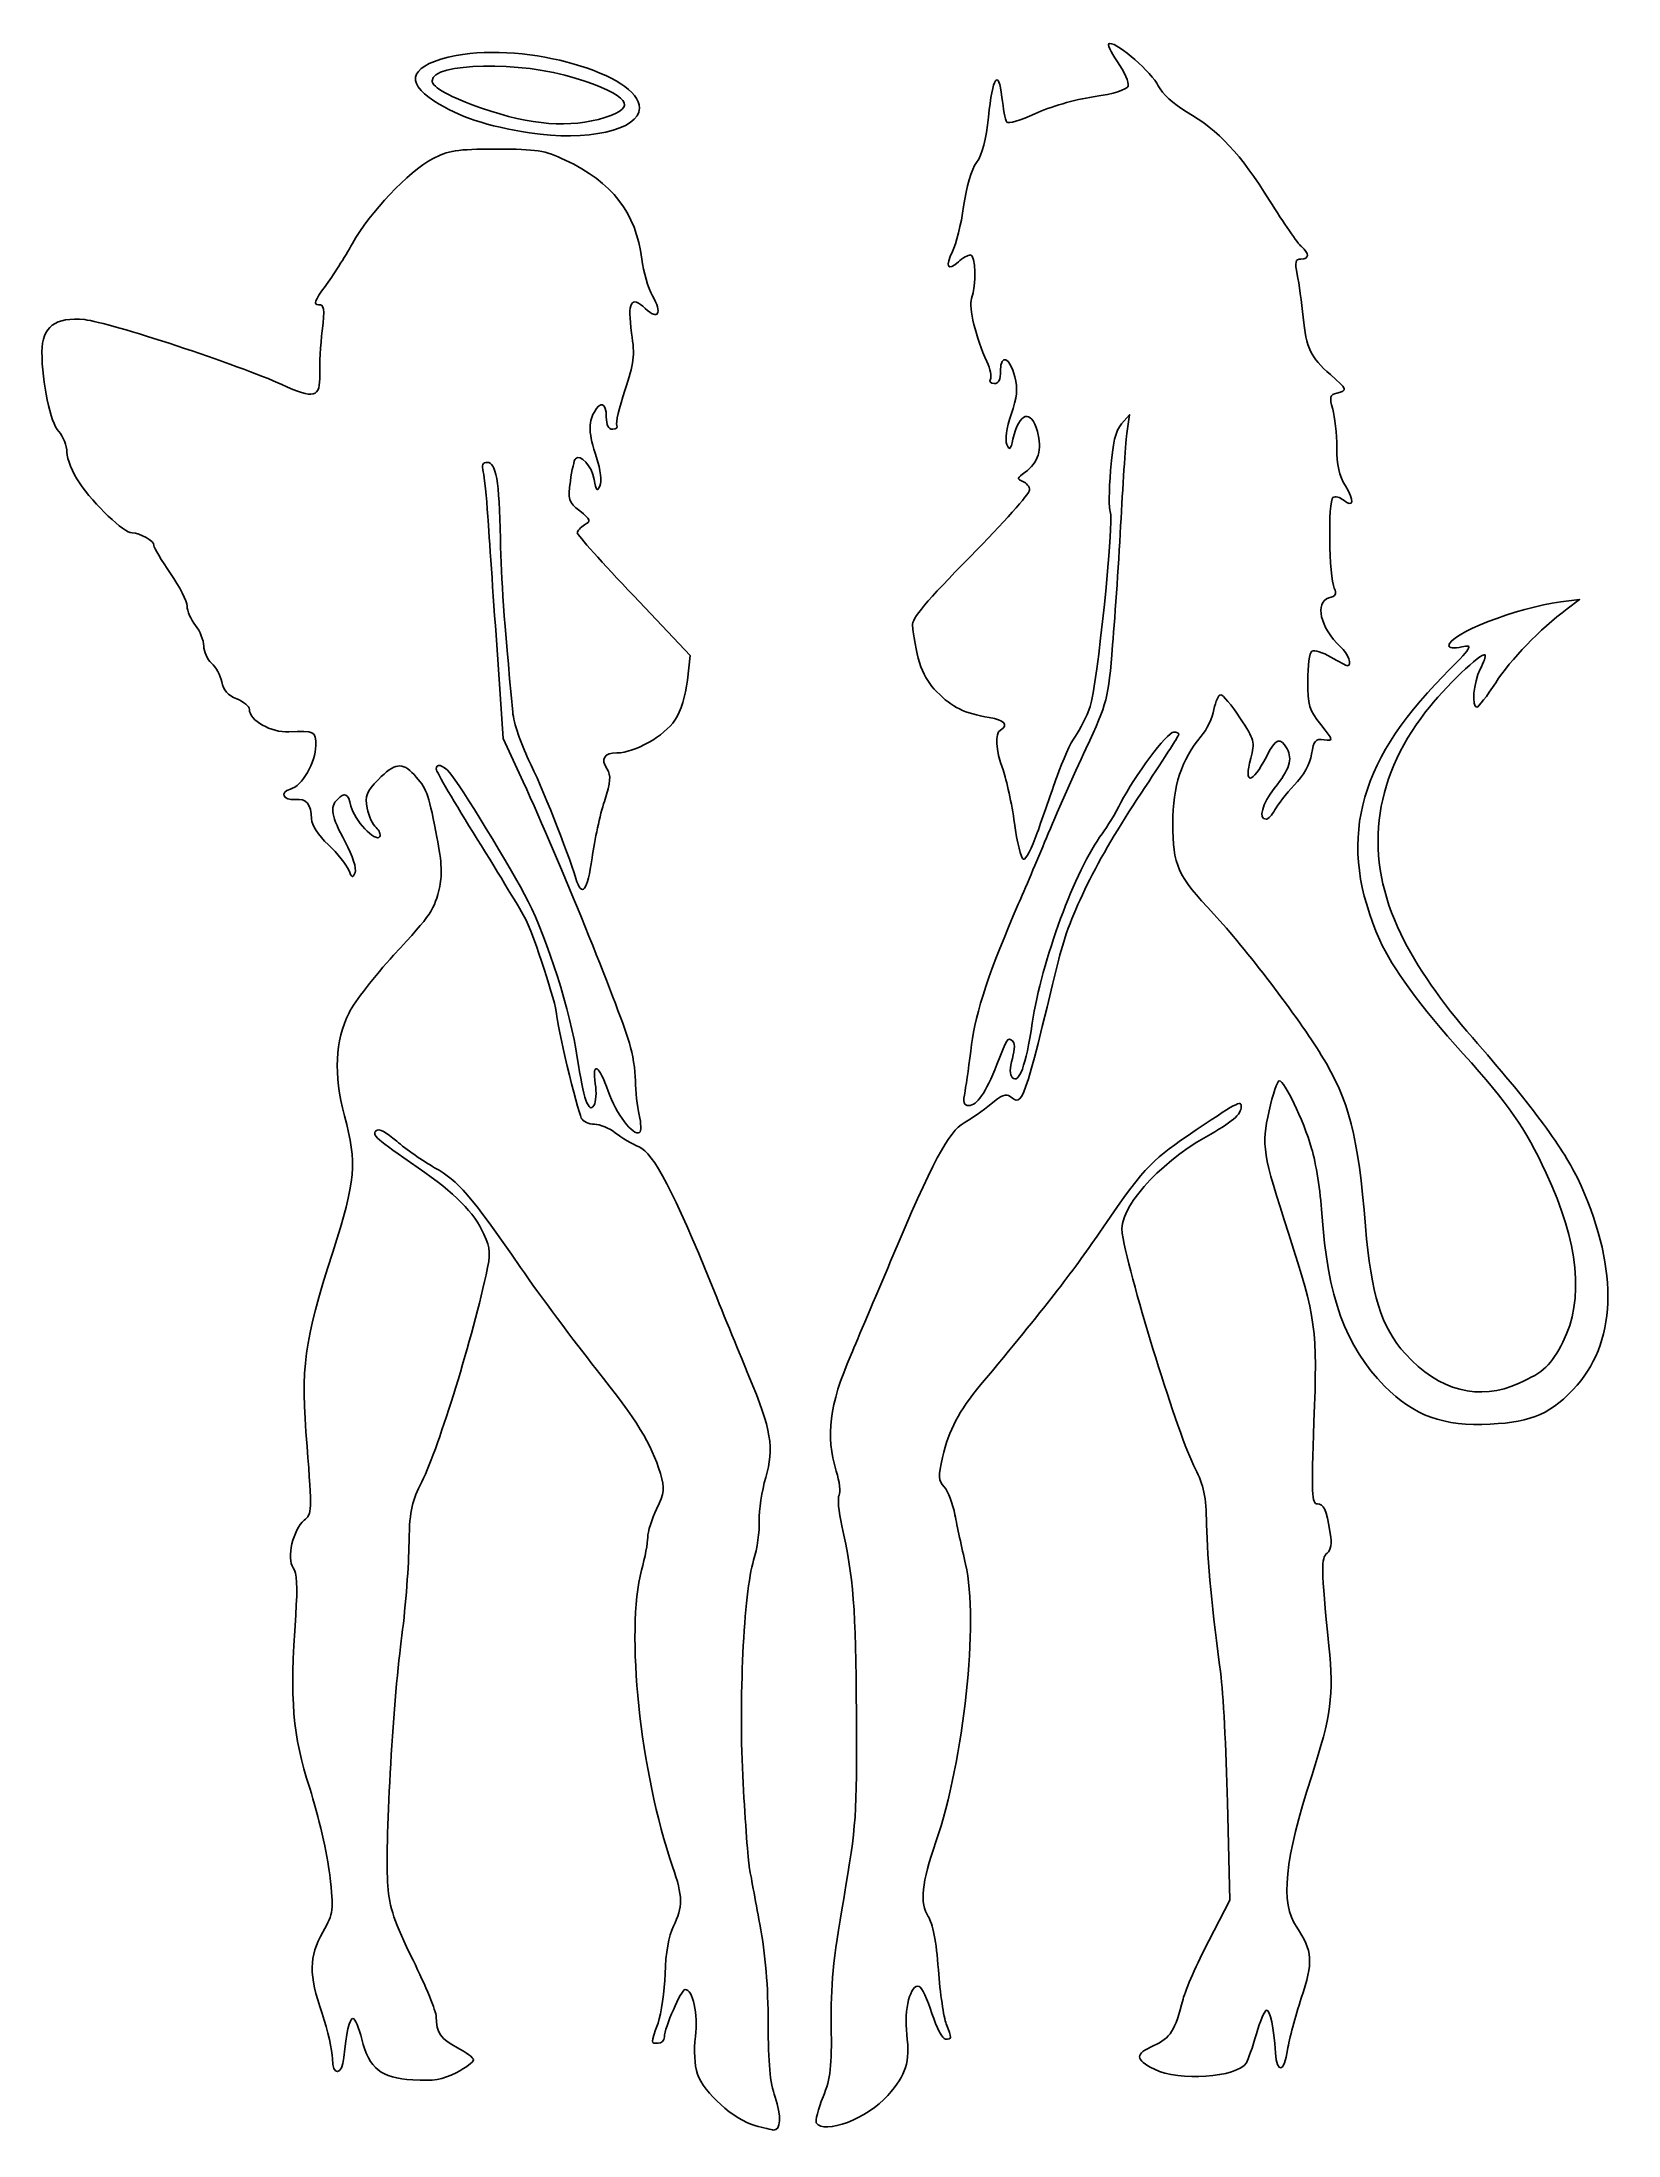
# Model space of a CAD drawing. Extents: x 24 to 124, y 9 to 142.
import ezdxf

# ---------------------------------------------------------------- set-up
doc = ezdxf.new("R2010")
doc.units = 0
doc.layers.get('0').update_dxf_attribs({"linetype": 'CONTINUOUS'})

msp = doc.modelspace()

# ---------------------------------------------------------------- linework, layer by layer
at = {"color": 7}
for points in [[(54.641036, 136.460667)], [(59.457394, 137.440467)], [(69.013665, 9.401344)], [(72.931573, 9.573572)]]:
    msp.add_lwpolyline(points, close=True, dxfattribs=at)
for points in [[(92.753122, 117.432397), (92.906808, 118.49073), (92.393921, 117.901376)], [(61.290369, 106.936286), (64.888118, 103.144897), (64.714292, 101.557397)], [(120.398871, 106.550838), (121.589496, 106.703445), (120.804734, 106.114797)], [(52.557971, 103.806355), (52.978354, 97.85323), (54.247717, 95.075105)], [(97.949324, 21.172485), (99.301427, 23.769897), (99.145953, 29.987605)]]:
    msp.add_lwpolyline(points, dxfattribs=at)
for points in [[(49.966311, 141.390511), (54.442849, 142.263918), (61.661371, 140.196847), (61.661371, 138.041555)], [(92.130189, 141.001098), (91.671328, 141.652089), (91.449877, 142.1698), (91.630886, 142.168371)], [(91.630886, 142.168371), (92.200592, 142.163873), (94.322495, 140.308041), (94.734287, 139.454113)], [(48.60286, 138.469467), (46.582552, 139.750708), (47.085615, 140.828464), (49.966311, 141.390511)], [(57.560329, 139.95529), (54.142698, 141.052658), (48.432204, 140.947051), (48.432204, 139.78648)], [(83.908135, 137.472288), (84.167985, 140.049873), (84.541326, 140.60382), (84.762139, 138.739414)], [(92.808092, 139.449018), (92.888763, 139.659249), (92.583709, 140.357685), (92.130189, 141.001098)], [(48.432204, 139.78648), (48.432204, 139.379369), (49.608632, 138.729273), (51.596121, 138.038092)], [(59.457394, 137.440467), (61.576537, 138.096434), (61.009826, 138.847691), (57.560329, 139.95529)], [(90.588997, 138.759556), (91.929069, 138.958213), (92.713244, 139.201853), (92.808092, 139.449018)], [(94.734287, 139.454113), (94.973198, 138.958685), (95.693127, 138.302216), (96.543069, 137.80477)], [(54.641036, 136.460667), (51.942376, 136.889847), (50.157158, 137.48376), (48.60286, 138.469467)], [(51.596121, 138.038092), (54.760487, 136.937634), (57.22716, 136.750114), (59.457394, 137.440467)], [(61.661371, 138.041555), (61.661371, 136.647659), (58.268878, 135.883714), (54.641036, 136.460667)], [(84.762139, 138.739414), (84.849658, 138.000444), (84.988522, 137.28701), (85.070725, 137.154003)], [(85.070725, 137.154003), (85.152926, 137.020997), (85.961874, 137.258709), (86.868381, 137.682253)], [(86.868381, 137.682253), (87.785768, 138.110879), (89.43549, 138.588556), (90.588997, 138.759556)], [(96.543069, 137.80477), (98.585158, 136.609597), (99.991339, 135.106227), (101.829484, 132.152982)], [(83.150273, 134.578988), (83.522251, 135.101381), (83.761016, 136.012926), (83.908135, 137.472288)], [(48.453834, 134.800664), (49.478028, 135.346845), (49.983334, 135.424064), (52.533246, 135.424064)], [(52.533246, 135.424064), (55.124927, 135.424064), (55.606508, 135.347708), (56.930623, 134.726844)], [(43.360766, 129.408327), (44.470063, 131.38577), (46.925783, 133.985787), (48.453834, 134.800664)], [(56.930623, 134.726844), (59.918097, 133.326048), (61.443428, 131.350633), (61.806209, 128.412605)], [(82.321887, 131.764987), (82.497814, 133.029871), (82.815404, 134.108706), (83.150273, 134.578988)], [(101.829484, 132.152982), (102.721307, 130.720139), (103.632852, 129.396876), (103.855134, 129.212395)], [(81.619045, 128.906256), (81.848685, 129.35033), (82.164962, 130.636758), (82.321887, 131.764987)], [(41.620932, 126.669408), (42.092912, 127.311377), (42.875838, 128.543891), (43.360766, 129.408327)], [(61.806209, 128.412605), (61.905036, 127.61224), (62.21191, 126.561304), (62.488151, 126.077188)], [(81.987353, 128.237839), (81.3059, 127.621133), (81.124615, 127.950131), (81.619045, 128.906256)], [(82.766141, 128.677188), (82.604819, 128.677188), (82.254365, 128.479481), (81.987353, 128.237839)], [(82.830818, 125.901569), (83.141479, 126.737168), (83.096272, 128.677188), (82.766141, 128.677188)], [(103.827794, 128.412605), (103.470271, 128.412605), (103.430337, 128.242515), (103.594842, 127.420417)], [(103.855134, 129.212395), (104.382385, 128.774819), (104.370002, 128.412605), (103.827794, 128.412605)], [(103.594842, 127.420417), (103.704038, 126.874714), (103.872107, 125.654323), (103.968328, 124.708438)], [(41.194657, 125.502188), (40.859631, 125.502188), (40.955225, 125.763938), (41.620932, 126.669408)], [(41.434512, 123.848542), (41.600739, 125.280049), (41.568518, 125.502188), (41.194657, 125.502188)], [(62.026829, 125.267119), (61.122407, 126.116778), (60.879347, 125.676368), (61.158961, 123.694592)], [(62.488151, 126.077188), (63.131658, 124.949442), (62.864442, 124.480222), (62.026829, 125.267119)], [(83.802672, 121.877468), (83.10436, 123.370543), (82.626089, 125.350894), (82.830818, 125.901569)], [(23.563368, 122.506422), (23.56051, 124.091035), (24.421176, 124.735132), (26.294296, 124.550146)], [(26.294296, 124.550146), (27.804057, 124.401045), (36.223972, 121.62903), (38.861727, 120.412682)], [(103.968328, 124.708438), (104.171676, 122.709424), (104.427793, 122.169505), (105.704386, 121.048642)], [(41.276347, 121.066287), (41.25772, 121.687021), (41.328898, 122.939037), (41.434512, 123.848542)], [(61.158961, 123.694592), (61.36649, 122.223718), (61.314184, 121.777546), (60.730318, 120.038238)], [(24.635988, 117.415344), (24.100993, 117.985114), (23.566961, 120.519846), (23.563368, 122.506422)], [(84.026883, 120.752989), (84.121342, 120.905826), (84.020454, 121.411841), (83.802672, 121.877468)], [(85.590078, 120.904119), (85.27315, 122.161636), (84.680121, 122.413707), (84.680121, 121.290903)], [(38.861727, 120.412682), (40.928229, 119.459756), (41.32135, 119.566169), (41.276347, 121.066287)], [(84.26763, 120.475105), (84.04076, 120.475105), (83.932424, 120.600153), (84.026883, 120.752989)], [(84.680121, 121.290903), (84.680121, 120.728412), (84.552041, 120.475105), (84.26763, 120.475105)], [(85.355557, 118.497085), (85.728228, 119.593471), (85.781806, 120.143371), (85.590078, 120.904119)], [(105.704386, 121.048642), (106.793652, 120.092253), (106.808122, 120.051481), (106.121943, 119.87204)], [(59.544704, 118.358438), (59.544704, 119.261662), (59.165662, 119.397912), (58.760262, 118.640415)], [(60.730318, 120.038238), (60.364561, 118.94866), (60.133788, 117.946376), (60.217492, 117.810939)], [(87.033825, 117.409878), (86.626756, 118.884158), (85.858977, 118.646937), (85.468759, 116.926326)], [(106.121943, 119.87204), (105.66871, 119.753518), (105.635362, 119.6248), (105.85736, 118.850741)], [(105.85736, 118.850741), (105.997065, 118.363614), (106.111371, 117.26395), (106.111371, 116.407041)], [(58.760262, 118.640415), (58.382008, 117.933642), (58.415917, 117.314438), (58.918007, 115.759807)], [(59.957195, 117.564688), (59.67526, 117.564688), (59.544704, 117.815918), (59.544704, 118.358438)], [(60.217492, 117.810939), (60.301198, 117.675501), (60.184064, 117.564688), (59.957195, 117.564688)], [(85.07802, 116.592768), (84.954547, 116.883172), (85.06532, 117.643201), (85.355557, 118.497085)], [(92.393921, 117.901376), (92.009733, 117.459911), (91.833978, 116.717487), (91.693508, 114.942705)], [(25.153685, 116.092428), (25.15104, 116.519611), (24.918074, 117.114923), (24.635988, 117.415344)], [(85.468759, 116.926326), (85.31371, 116.242661), (85.250004, 116.188276), (85.07802, 116.592768)], [(86.238628, 114.822494), (87.074573, 115.408012), (87.344269, 116.285542), (87.033825, 117.409878)], [(92.358538, 111.876147), (92.491033, 114.350001), (92.668595, 116.850313), (92.753122, 117.432397)], [(106.111371, 116.407041), (106.111371, 115.282795), (106.267099, 114.597048), (106.670718, 113.943979)], [(25.948898, 114.149256), (25.514177, 114.790818), (25.156334, 115.665245), (25.153685, 116.092428)], [(51.954374, 115.448022), (51.668132, 115.448022), (51.592387, 115.273942), (51.695345, 114.852709)], [(51.695345, 114.852709), (51.775373, 114.525287), (51.907617, 113.245366), (51.98922, 112.008438)], [(52.794662, 110.575302), (52.71552, 114.311721), (52.519567, 115.448022), (51.954374, 115.448022)], [(57.574159, 115.682337), (57.495043, 115.603224), (57.351356, 114.962419), (57.254849, 114.258328)], [(58.77183, 114.362288), (58.628817, 115.201353), (57.898318, 116.006496), (57.574159, 115.682337)], [(58.918007, 115.759807), (59.177793, 114.955421), (59.265108, 114.232283), (59.13732, 113.943485)], [(86.089636, 114.23832), (85.701185, 114.387381), (85.719404, 114.458816), (86.238628, 114.822494)], [(91.693508, 114.942705), (91.590371, 113.639581), (91.579197, 112.454928), (91.668663, 112.310145)], [(29.31133, 110.950105), (28.792027, 110.950105), (26.891157, 112.758667), (25.948898, 114.149256)], [(57.254849, 114.258328), (57.091559, 113.066991), (57.132786, 112.934729), (57.849021, 112.352227)], [(59.13732, 113.943485), (58.965357, 113.554862), (58.89588, 113.634472), (58.77183, 114.362288)], [(82.761892, 109.454992), (84.835563, 111.563388), (86.532204, 113.463951), (86.532204, 113.678465)], [(86.532204, 113.678465), (86.532204, 113.892978), (86.33305, 114.144914), (86.089636, 114.23832)], [(106.670718, 113.943979), (107.261956, 112.987339), (107.183992, 112.505953), (106.526229, 113.051847)], [(57.849021, 112.352227), (58.546894, 111.784659), (58.575488, 111.701215), (58.155642, 111.457343)], [(91.668663, 112.310145), (91.937792, 111.874689), (90.832019, 101.11658), (90.391676, 99.88627)], [(105.868481, 113.21247), (105.549697, 113.015451), (105.620955, 108.127633), (105.952803, 107.428591)], [(106.526229, 113.051847), (106.310806, 113.230631), (106.014819, 113.302912), (105.868481, 113.21247)], [(30.705121, 110.149836), (30.705121, 110.45031), (29.834652, 110.950105), (29.31133, 110.950105)], [(51.98922, 112.008438), (52.070823, 110.771511), (52.326762, 107.080574), (52.557971, 103.806355)], [(58.155642, 111.457343), (57.90098, 111.309423), (57.692621, 111.084733), (57.692621, 110.958035)], [(57.692621, 110.958035), (57.692621, 110.831336), (59.311606, 109.021549), (61.290369, 106.936286)], [(91.823656, 103.806355), (91.985346, 105.770886), (92.226043, 109.402293), (92.358538, 111.876147)], [(31.763107, 108.373206), (31.181215, 109.211486), (30.705121, 110.010969), (30.705121, 110.149836)], [(53.578149, 99.530606), (53.00612, 105.655004), (52.853228, 107.810287), (52.794662, 110.575302)], [(79.059551, 105.044679), (79.008859, 105.4749), (79.950032, 106.59605), (82.761892, 109.454992)], [(32.821441, 106.289433), (32.82125, 106.59723), (32.345, 107.534927), (31.763107, 108.373206)], [(105.616568, 106.80242), (104.670693, 106.555069), (105.072003, 104.854124), (106.348866, 103.698577)], [(105.952803, 107.428591), (106.128653, 107.058158), (106.052551, 106.916434), (105.616568, 106.80242)], [(33.350954, 105.057075), (33.059912, 105.427074), (32.821631, 105.981635), (32.821441, 106.289433)], [(113.255121, 103.760191), (113.255121, 104.500016), (117.580135, 106.189545), (120.398871, 106.550838)], [(120.804734, 106.114797), (119.067429, 104.811642), (117.192383, 102.873588), (116.242716, 101.399472)], [(33.880121, 103.739484), (33.880121, 104.094158), (33.641996, 104.687076), (33.350954, 105.057075)], [(80.611681, 100.819238), (79.728719, 101.702203), (79.323364, 102.805717), (79.059551, 105.044679)], [(34.378919, 102.643212), (34.10458, 102.891487), (33.880121, 103.384808), (33.880121, 103.739484)], [(90.115578, 97.191772), (91.501595, 100.174063), (91.535512, 100.305404), (91.823656, 103.806355)], [(104.532578, 103.414862), (104.382268, 103.321964), (104.259287, 102.466447), (104.259287, 101.513711)], [(105.738327, 103.033602), (105.225477, 103.336191), (104.682888, 103.50776), (104.532578, 103.414862)], [(106.787953, 102.483438), (106.723511, 102.483438), (106.251179, 102.731012), (105.738327, 103.033602)], [(106.348866, 103.698577), (106.836464, 103.257308), (107.116099, 102.483438), (106.787953, 102.483438)], [(115.564481, 103.172689), (115.355002, 103.38217), (112.978298, 101.104422), (111.776002, 99.541946)], [(112.893353, 101.814638), (114.762301, 103.714148), (114.848619, 103.849718), (114.081893, 103.681316)], [(114.081893, 103.681316), (113.592843, 103.573903), (113.255121, 103.606121), (113.255121, 103.760191)], [(115.259006, 102.256582), (115.488016, 102.699442), (115.62548, 103.111689), (115.564481, 103.172689)], [(35.026166, 101.449566), (34.944518, 101.857799), (34.65326, 102.394938), (34.378919, 102.643212)], [(35.982577, 100.372659), (35.432145, 100.600656), (35.127298, 100.94391), (35.026166, 101.449566)], [(64.714292, 101.557397), (64.606718, 100.574933), (64.302928, 99.606894), (63.917208, 99.017442)], [(104.259287, 101.513711), (104.259287, 99.96923), (104.349759, 99.667235), (105.093929, 98.727641)], [(108.856121, 84.994745), (106.129627, 91.13724), (107.337011, 96.167429), (112.893353, 101.814638)], [(115.041058, 99.83992), (114.687379, 99.835793), (114.831066, 101.429039), (115.259006, 102.256582)], [(36.790537, 99.692418), (36.790537, 99.882481), (36.426955, 100.188591), (35.982577, 100.372659)], [(83.952517, 99.184174), (82.375542, 99.445305), (81.611851, 99.819068), (80.611681, 100.819238)], [(98.712324, 100.631355), (98.574884, 100.631355), (98.382659, 100.206127), (98.285157, 99.686404)], [(99.940689, 99.157668), (99.40253, 99.968196), (98.849765, 100.631355), (98.712324, 100.631355)], [(116.242716, 101.399472), (115.690944, 100.542992), (115.150199, 99.841193), (115.041058, 99.83992)], [(39.297502, 98.266848), (38.181206, 98.209904), (36.790537, 99.000699), (36.790537, 99.692418)], [(54.592667, 96.487898), (54.098026, 97.483213), (53.641493, 98.852432), (53.578149, 99.530606)], [(63.917208, 99.017442), (63.25598, 98.006961), (61.348501, 96.927188), (60.224662, 96.927188)], [(84.680121, 98.382397), (85.208642, 98.709041), (84.92335, 99.023413), (83.952517, 99.184174)], [(90.391676, 99.88627), (90.166878, 99.258191), (89.742312, 98.406357), (89.44819, 97.993303)], [(98.285157, 99.686404), (98.187658, 99.16668), (97.822689, 98.402518), (97.474119, 97.988266)], [(100.624574, 96.580306), (100.905432, 97.632544), (100.873557, 97.752667), (99.940689, 99.157668)], [(111.776002, 99.541946), (108.364076, 95.107895), (107.822968, 90.26298), (110.194998, 85.38614)], [(41.022881, 97.390209), (41.02394, 98.313735), (40.950287, 98.351157), (39.297502, 98.266848)], [(84.836291, 95.835975), (84.355583, 97.158699), (84.295139, 98.144465), (84.680121, 98.382397)], [(89.44819, 97.993303), (89.154071, 97.580252), (88.627183, 96.427258), (88.277327, 95.431097)], [(95.711359, 98.250105), (95.301231, 98.250105), (93.20226, 95.442476), (92.348735, 93.752188)], [(93.635949, 94.353158), (94.967639, 96.357178), (96.057204, 98.053819), (96.057204, 98.12347)], [(97.474119, 97.988266), (96.189684, 96.461797), (95.66552, 94.850998), (95.6652, 92.429272)], [(96.057204, 98.12347), (96.057204, 98.193119), (95.901573, 98.250105), (95.711359, 98.250105)], [(102.941721, 97.181778), (102.522073, 97.965895), (102.219736, 97.851018), (101.622611, 96.680557)], [(105.2997, 97.763526), (104.754294, 97.841324), (104.648728, 97.719581), (104.504302, 96.846242)], [(105.093929, 98.727641), (105.913796, 97.692477), (105.917439, 97.675409), (105.2997, 97.763526)], [(39.412265, 94.616296), (40.129471, 94.803852), (41.021675, 96.340462), (41.022881, 97.390209)], [(47.288389, 95.538126), (46.551572, 96.356591), (46.038466, 96.286434), (45.011435, 95.226809)], [(49.554305, 95.670418), (49.107357, 96.174713), (48.696787, 96.278009), (48.696787, 95.886162)], [(57.601543, 88.923543), (57.048561, 90.724842), (55.411886, 94.839465), (54.592667, 96.487898)], [(60.224662, 96.927188), (59.398643, 96.927188), (59.173425, 96.561688), (59.589202, 95.895927)], [(87.602968, 91.50323), (88.207149, 92.958438), (89.337825, 95.518282), (90.115578, 97.191772)], [(101.622611, 96.680557), (100.718834, 94.909008), (100.16359, 94.853233), (100.624574, 96.580306)], [(102.132162, 94.665067), (103.11566, 95.902642), (103.307356, 96.498577), (102.941721, 97.181778)], [(104.504302, 96.846242), (104.398773, 96.208101), (103.995664, 95.481251), (103.403773, 94.861867)], [(45.011435, 95.226809), (44.246988, 94.4381), (44.155117, 94.200668), (44.305077, 93.401311)], [(48.686651, 91.881791), (48.171439, 94.45004), (48.100176, 94.636384), (47.288389, 95.538126)], [(48.696787, 95.886162), (48.696787, 95.750158), (49.875178, 93.743843), (51.315432, 91.427681)], [(54.568376, 87.449742), (53.467982, 89.584535), (50.201155, 94.94057), (49.554305, 95.670418)], [(54.247717, 95.075105), (56.585662, 89.958278), (60.189113, 81.091416), (61.021817, 78.406355)], [(59.589202, 95.895927), (59.856526, 95.467871), (59.825591, 95.091673), (59.419704, 93.834643)], [(85.563895, 92.450727), (85.39511, 93.675854), (85.067688, 95.199216), (84.836291, 95.835975)], [(88.277327, 95.431097), (87.927471, 94.434938), (87.361937, 92.817844), (87.020583, 91.837555)], [(103.403773, 94.861867), (102.890071, 94.324305), (102.332441, 93.61659), (102.164594, 93.289168)], [(39.711254, 93.955883), (38.947638, 93.866999), (38.6935, 94.428336), (39.412265, 94.616296)], [(40.755237, 92.719033), (40.749389, 93.637425), (40.411762, 94.037425), (39.711254, 93.955883)], [(42.399704, 93.963855), (41.908952, 93.473103), (42.013783, 92.896566), (42.893536, 91.247942)], [(43.264661, 93.52479), (43.083374, 94.350186), (42.886151, 94.450302), (42.399704, 93.963855)], [(45.092977, 91.583849), (44.849206, 91.189421), (43.451756, 92.672956), (43.264661, 93.52479)], [(59.419704, 93.834643), (59.146628, 92.988929), (58.79515, 91.369817), (58.638641, 90.236619)], [(88.394992, 83.782707), (89.089767, 86.64426), (90.783989, 90.061325), (93.635949, 94.353158)], [(92.348735, 93.752188), (92.018067, 93.097345), (91.480169, 92.204376), (91.153406, 91.767813)], [(101.604146, 92.693855), (101.096125, 92.693855), (101.365846, 93.700785), (102.132162, 94.665067)], [(41.824727, 91.069226), (41.162576, 91.699114), (40.757753, 92.323597), (40.755237, 92.719033)], [(44.305077, 93.401311), (44.399885, 92.895933), (44.651589, 92.337927), (44.864417, 92.161296)], [(44.864417, 92.161296), (45.077245, 91.984663), (45.180097, 91.724813), (45.092977, 91.583849)], [(86.135358, 90.139218), (85.989837, 90.185423), (85.732678, 91.225603), (85.563895, 92.450727)], [(95.6652, 92.429272), (95.664935, 89.736324), (95.936745, 89.133124), (98.276974, 86.635183)], [(102.164594, 93.289168), (101.996748, 92.961746), (101.744547, 92.693855), (101.604146, 92.693855)], [(43.121143, 89.456548), (42.994106, 89.786079), (42.410719, 90.511786), (41.824727, 91.069226)], [(42.893536, 91.247942), (43.378488, 90.339164), (43.633917, 89.552521), (43.528493, 89.29247)], [(48.921826, 88.415633), (49.101301, 89.214407), (49.03974, 90.121687), (48.686651, 91.881791)], [(51.315432, 91.427681), (52.755686, 89.111521), (54.136769, 86.824518), (54.384504, 86.345453)], [(85.809484, 87.269897), (86.19172, 88.143022), (86.998786, 90.048022), (87.602968, 91.50323)], [(87.020583, 91.837555), (86.67923, 90.857266), (86.280879, 90.093017), (86.135358, 90.139218)], [(91.153406, 91.767813), (89.441462, 89.48061), (87.29054, 83.650791), (86.69719, 79.689762)], [(43.528493, 89.29247), (43.379557, 88.925077), (43.316189, 88.950602), (43.121143, 89.456548)], [(58.638641, 90.236619), (58.344771, 88.108861), (57.989666, 87.659263), (57.601543, 88.923543)], [(45.9862, 84.020565), (48.440044, 86.683157), (48.579466, 86.891895), (48.921826, 88.415633)], [(57.694378, 77.495993), (57.265226, 80.36469), (55.775791, 85.107328), (54.568376, 87.449742)], [(82.828768, 78.334732), (83.059259, 80.28209), (84.048288, 83.246862), (85.809484, 87.269897)], [(54.384504, 86.345453), (54.923473, 85.303199), (56.371027, 80.873653), (56.366529, 80.280404)], [(98.276974, 86.635183), (100.250167, 84.529012), (103.691997, 80.017038), (105.125951, 77.656701)], [(114.165621, 77.744897), (111.39007, 80.834315), (109.645418, 83.216546), (108.856121, 84.994745)], [(110.194998, 85.38614), (111.217088, 83.284743), (112.803273, 80.984508), (114.757949, 78.769088)], [(43.14734, 80.354517), (43.502673, 81.062203), (44.78016, 82.711925), (45.9862, 84.020565)], [(85.287228, 75.011881), (86.087437, 74.347763), (86.140769, 74.498279), (88.394992, 83.782707)], [(42.852078, 73.792461), (42.154999, 76.439824), (42.250802, 78.56896), (43.14734, 80.354517)], [(56.366529, 80.280404), (56.362269, 79.718667), (57.690909, 74.145542), (57.948687, 73.643855)], [(85.434408, 78.563063), (85.10814, 78.764707), (85.147081, 78.824071), (84.443827, 77.052958)], [(86.69719, 79.689762), (86.286573, 76.948607), (85.863284, 75.794441), (85.428164, 76.229562)], [(114.757949, 78.769088), (118.31728, 74.73496), (120.497142, 71.820101), (121.450394, 69.820123)], [(58.757759, 74.446569), (58.420082, 73.903059), (58.090467, 74.848286), (57.694378, 77.495993)], [(61.021817, 78.406355), (61.224901, 77.751511), (61.395189, 76.679949), (61.400235, 76.025105)], [(82.412721, 75.35817), (82.507704, 75.864479), (82.694926, 77.203932), (82.828768, 78.334732)], [(85.428164, 76.229562), (85.256198, 76.401528), (85.25709, 76.817477), (85.43081, 77.446513)], [(85.43081, 77.446513), (85.603601, 78.072319), (85.604842, 78.457724), (85.434408, 78.563063)], [(105.125951, 77.656701), (106.921541, 74.701101), (107.467419, 72.588199), (107.945661, 66.742585)], [(119.462267, 70.137552), (118.112707, 73.025534), (117.104173, 74.474046), (114.165621, 77.744897)], [(59.66873, 75.353201), (59.100704, 77.024315), (58.605648, 77.307503), (58.841045, 75.826668)], [(84.443827, 77.052958), (83.711108, 75.207646), (83.183346, 74.437605), (82.651341, 74.437605)], [(58.841045, 75.826668), (58.927791, 75.280964), (58.890313, 74.659921), (58.757759, 74.446569)], [(61.665776, 72.720536), (61.257371, 72.468126), (60.155778, 73.920334), (59.66873, 75.353201)], [(61.400235, 76.025105), (61.405288, 75.370261), (61.513238, 74.387361), (61.640138, 73.840882)], [(82.651341, 74.437605), (82.325027, 74.437605), (82.275712, 74.627854), (82.412721, 75.35817)], [(84.06067, 74.533723), (84.715959, 75.091589), (85.039301, 75.217642), (85.287228, 75.011881)], [(100.025954, 74.370676), (100.025954, 74.799103), (99.818735, 74.686488), (96.57171, 72.493404)], [(102.443558, 76.025105), (102.322934, 76.025105), (102.033917, 75.158941), (101.801298, 74.100296)], [(104.511859, 71.704647), (103.962938, 73.544972), (102.775636, 76.025105), (102.443558, 76.025105)], [(42.104805, 65.089778), (43.577701, 69.71388), (43.663354, 70.711396), (42.852078, 73.792461)], [(57.948687, 73.643855), (58.060847, 73.425574), (58.438293, 73.24698), (58.787459, 73.24698)], [(61.640138, 73.840882), (61.767037, 73.294404), (61.778573, 72.790248), (61.665776, 72.720536)], [(82.350806, 73.332806), (82.801799, 73.576643), (83.571239, 74.117057), (84.06067, 74.533723)], [(97.776996, 72.440681), (99.432906, 73.376274), (100.025954, 73.885211), (100.025954, 74.370676)], [(101.801298, 74.100296), (101.305257, 71.842834), (101.365251, 71.466713), (103.055775, 66.235522)], [(44.87454, 72.837487), (44.588999, 72.552383), (44.808431, 72.358139), (47.558063, 70.462008)], [(46.183235, 72.167081), (45.518504, 72.745169), (45.03179, 72.994499), (44.87454, 72.837487)], [(48.601127, 70.47529), (47.85337, 70.899562), (46.765318, 71.660869), (46.183235, 72.167081)], [(58.787459, 73.24698), (59.136627, 73.24698), (59.742631, 72.995552), (60.134135, 72.688252)], [(60.134135, 72.688252), (60.525641, 72.380951), (61.202673, 71.981769), (61.638654, 71.80118)], [(77.66781, 64.51573), (80.33625, 70.836409), (81.384733, 72.810481), (82.350806, 73.332806)], [(96.57171, 72.493404), (94.278868, 70.94479), (93.604046, 70.20247), (90.999389, 66.363734)], [(92.424605, 66.298561), (92.154163, 67.797508), (94.671153, 70.685872), (97.776996, 72.440681)], [(61.638654, 71.80118), (62.543613, 71.426335), (63.875981, 68.883474), (66.287766, 62.92823)], [(105.164004, 67.558438), (105.073172, 68.940886), (104.779707, 70.80668), (104.511859, 71.704647)], [(47.558063, 70.462008), (49.904036, 68.844237), (51.115333, 67.619647), (51.740176, 66.23399)], [(54.072163, 64.118855), (50.83156, 68.797207), (50.137549, 69.603533), (48.601127, 70.47529)], [(120.533033, 59.360962), (121.894896, 62.046416), (121.530777, 65.711065), (119.462267, 70.137552)], [(121.450394, 69.820123), (124.049734, 64.36654), (124.042384, 59.577946), (121.4301, 56.61025)], [(109.159156, 56.552775), (106.675118, 59.063149), (105.511584, 62.268399), (105.164004, 67.558438)], [(107.945661, 66.742585), (108.303356, 62.370438), (108.941767, 60.326035), (110.485566, 58.60896)], [(51.740176, 66.23399), (52.167396, 65.286583), (52.182755, 65.006318), (51.881619, 63.652831)], [(90.999389, 66.363734), (89.219913, 63.741141), (87.569858, 61.624009), (83.408552, 56.624164)], [(97.088817, 51.286563), (96.002742, 53.398388), (93.020015, 62.998437), (92.424605, 66.298561)], [(103.055775, 66.235522), (104.797934, 60.844549), (104.878619, 60.242802), (104.660454, 54.267944)], [(40.465026, 52.704328), (40.059925, 57.917265), (40.230459, 59.205331), (42.104805, 65.089778)], [(58.896552, 57.636563), (57.503131, 59.382813), (55.332154, 62.299845), (54.072163, 64.118855)], [(75.146355, 58.562605), (75.550189, 59.508491), (76.684844, 62.187397), (77.66781, 64.51573)], [(51.881619, 63.652831), (50.858325, 59.053529), (48.75053, 52.315356), (47.682214, 50.22823)], [(66.287766, 62.92823), (67.053905, 61.036459), (68.111931, 58.454536), (68.638939, 57.190619)], [(117.74828, 56.730881), (119.289684, 57.430056), (119.796621, 57.908836), (120.533033, 59.360962)], [(62.98937, 50.979157), (62.421257, 52.879038), (61.509807, 54.361607), (58.896552, 57.636563)], [(74.206883, 51.12934), (73.513908, 53.412432), (73.752072, 55.296827), (75.146355, 58.562605)], [(110.485566, 58.60896), (112.613313, 56.242395), (115.197901, 55.574041), (117.74828, 56.730881)], [(68.638939, 57.190619), (70.06237, 53.776814), (70.256381, 52.602625), (69.708072, 50.720019)], [(83.408552, 56.624164), (81.996428, 54.927489), (81.406638, 53.803698), (80.98242, 52.001399)], [(115.900941, 54.124206), (112.897912, 53.97695), (111.048871, 54.643023), (109.159156, 56.552775)], [(121.4301, 56.61025), (119.848699, 54.813682), (118.610787, 54.257088), (115.900941, 54.124206)], [(104.660454, 54.267944), (104.492147, 49.658603), (104.517706, 49.037605), (104.875716, 49.037605)], [(40.285667, 47.99534), (40.781047, 48.393937), (40.787278, 48.557521), (40.465026, 52.704328)], [(62.754587, 48.712808), (63.259004, 49.754795), (63.28383, 49.994434), (62.98937, 50.979157)], [(74.382572, 49.601078), (74.488868, 49.773065), (74.409808, 50.460783), (74.206883, 51.12934)], [(80.98242, 52.001399), (80.692657, 50.770324), (80.705693, 50.540756), (81.089434, 50.116727)], [(97.811796, 47.714688), (97.776874, 49.557204), (97.646212, 50.20273), (97.088817, 51.286563)], [(47.682214, 50.22823), (47.103025, 49.096695), (46.998464, 48.522554), (46.95943, 46.25948)], [(69.708072, 50.720019), (69.459761, 49.867452), (69.275436, 48.627784), (69.29846, 47.965201)], [(74.562375, 47.641634), (74.357188, 48.54734), (74.276278, 49.429088), (74.382572, 49.601078)], [(81.089434, 50.116727), (81.329765, 49.851162), (81.636357, 49.053237), (81.770747, 48.343555)], [(62.187386, 46.90355), (62.189238, 47.257787), (62.444355, 48.071953), (62.754587, 48.712808)], [(81.770747, 48.343555), (81.905136, 47.633877), (82.209703, 46.219793), (82.447561, 45.201147)], [(104.875716, 49.037605), (105.300407, 49.037605), (105.430563, 48.739234), (105.696507, 47.156018)], [(39.582148, 44.962863), (39.143623, 45.562583), (39.575428, 47.423858), (40.285667, 47.99534)], [(61.793652, 44.804272), (62.008478, 45.604636), (62.185658, 46.54931), (62.187386, 46.90355)], [(69.29846, 47.965201), (69.321479, 47.302616), (69.158681, 46.171522), (68.936677, 45.45166)], [(75.48858, 35.676147), (75.453925, 42.438503), (75.304859, 44.364262), (74.562375, 47.641634)], [(98.713536, 38.203629), (98.178654, 42.06312), (97.854013, 45.487241), (97.811796, 47.714688)], [(105.696507, 47.156018), (105.806002, 46.504172), (105.741602, 46.104686), (105.493881, 45.899096)], [(46.95943, 46.25948), (46.934321, 44.804272), (46.714749, 42.125366), (46.47147, 40.306355)], [(68.936677, 45.45166), (68.303206, 43.397577), (67.974189, 36.444449), (68.263722, 31.230176)], [(105.493881, 45.899096), (105.103695, 45.575268), (105.114783, 45.010681), (105.609993, 39.987482)], [(39.741745, 41.944107), (39.868367, 43.819736), (39.825528, 44.630022), (39.582148, 44.962863)], [(63.768809, 25.911289), (61.699767, 31.917119), (60.756464, 40.940101), (61.793652, 44.804272)], [(82.447561, 45.201147), (83.301292, 41.544989), (82.354785, 32.694647), (80.554452, 27.499583)], [(40.634097, 30.913647), (39.528798, 34.376535), (39.366388, 36.384095), (39.741745, 41.944107)], [(46.47147, 40.306355), (45.933966, 36.287422), (45.425913, 27.062417), (45.611219, 24.686329)], [(105.609993, 39.987482), (105.92539, 36.788238), (105.764669, 35.574605), (104.513457, 31.707397)], [(99.145953, 29.987605), (99.060442, 33.407345), (98.865854, 37.104555), (98.713536, 38.203629)], [(74.676558, 23.85994), (75.491851, 28.610602), (75.522505, 29.056674), (75.48858, 35.676147)], [(41.91616, 25.377106), (41.767739, 26.681777), (41.193974, 29.15957), (40.634097, 30.913647)], [(68.263722, 31.230176), (68.402676, 28.727752), (68.580767, 26.323126), (68.659481, 25.886563)], [(104.513457, 31.707397), (102.769278, 26.316548), (102.50152, 23.612533), (103.556702, 22.045377)], [(80.554452, 27.499583), (79.650153, 24.890127), (79.51379, 23.566922), (80.062816, 22.729002)], [(41.472048, 21.738947), (42.169096, 22.987421), (42.178888, 23.067634), (41.91616, 25.377106)], [(63.828356, 22.10571), (64.440581, 23.360809), (64.430738, 23.989903), (63.768809, 25.911289)], [(68.659481, 25.886563), (68.738194, 25.450001), (69.041288, 23.806848), (69.333025, 22.235112)], [(45.611219, 24.686329), (45.720704, 23.282476), (46.023816, 22.391045), (47.221434, 19.950824)], [(73.882231, 15.790148), (73.840025, 18.287249), (74.001196, 19.924644), (74.676558, 23.85994)], [(80.062816, 22.729002), (80.362399, 22.271784), (80.578423, 21.148114), (80.715165, 19.335779)], [(41.42259, 16.534657), (40.571388, 19.042756), (40.581858, 20.144539), (41.472048, 21.738947)], [(63.288325, 19.076016), (63.328061, 20.405971), (63.51741, 21.468252), (63.828356, 22.10571)], [(69.333025, 22.235112), (69.690988, 20.306567), (69.863454, 18.253464), (69.863454, 15.920622)], [(103.556702, 22.045377), (104.576943, 20.530119), (104.622452, 19.834378), (103.852535, 17.522534)], [(96.314837, 17.468318), (96.470147, 18.077032), (97.205668, 19.743907), (97.949324, 21.172485)], [(47.221434, 19.950824), (48.032874, 18.297469), (48.696777, 16.674423), (48.696777, 16.344053)], [(62.841121, 15.933899), (63.053428, 16.535638), (63.25467, 17.949593), (63.288325, 19.076016)], [(80.715165, 19.335779), (80.827607, 17.845482), (81.051347, 16.290975), (81.212362, 15.881318)], [(64.572269, 18.081355), (64.324553, 18.081355), (63.248871, 15.622087), (63.248871, 15.055744)], [(65.227562, 15.08478), (65.402701, 16.486547), (65.053948, 18.081355), (64.572269, 18.081355)], [(79.490829, 18.275173), (78.933736, 18.446766), (78.518184, 16.830646), (78.701889, 15.206909)], [(80.304494, 16.545409), (80.018953, 17.446887), (79.652805, 18.225281), (79.490829, 18.275173)], [(94.443177, 14.497518), (95.51815, 14.982261), (95.791046, 15.415421), (96.314837, 17.468318)], [(103.852535, 17.522534), (103.469869, 16.373488), (103.07742, 14.893502), (102.980429, 14.233676)], [(42.082204, 13.668338), (42.082204, 14.175848), (41.785379, 15.465692), (41.42259, 16.534657)], [(43.392659, 16.229272), (43.170377, 16.229272), (42.954998, 15.302079), (42.813528, 13.736135)], [(43.96015, 14.905209), (43.773508, 15.633443), (43.518138, 16.229272), (43.392659, 16.229272)], [(48.696777, 16.344053), (48.696777, 15.327908), (48.986167, 14.904453), (50.052325, 14.360541)], [(81.16439, 14.906355), (80.976986, 14.906355), (80.590033, 15.643929), (80.304494, 16.545409)], [(101.63633, 16.758438), (101.51658, 16.758438), (101.223646, 16.073829), (100.985365, 15.237084)], [(102.207041, 14.040932), (102.095927, 15.674319), (101.868248, 16.758438), (101.63633, 16.758438)], [(47.205784, 12.310663), (45.161293, 12.440846), (44.444991, 13.013455), (43.96015, 14.905209)], [(62.851996, 14.641772), (62.36806, 14.641772), (62.368462, 14.594202), (62.841121, 15.933899)], [(63.248871, 15.055744), (63.248871, 14.82806), (63.070277, 14.641772), (62.851996, 14.641772)], [(65.356251, 12.685541), (65.163774, 13.268746), (65.114784, 14.18213), (65.227562, 15.08478)], [(69.863454, 15.920622), (69.863454, 13.36181), (69.978463, 12.140017), (70.306187, 11.217291)], [(73.364325, 11.227218), (73.851019, 12.446534), (73.927377, 13.11928), (73.882231, 15.790148)], [(78.701889, 15.206909), (78.906365, 13.399582), (78.681728, 12.679386), (77.490217, 11.322338)], [(81.212362, 15.881318), (81.580416, 14.944929), (81.578516, 14.906355), (81.16439, 14.906355)], [(100.985365, 15.237084), (100.747087, 14.400339), (100.461083, 13.57435), (100.349804, 13.401553)], [(42.813528, 13.736135), (42.709798, 12.587952), (42.082204, 12.52977), (42.082204, 13.668338)], [(51.078037, 13.583438), (51.078037, 13.443834), (50.581833, 13.076465), (49.975363, 12.767067)], [(50.052325, 14.360541), (50.616472, 14.07274), (51.078037, 13.723043), (51.078037, 13.583438)], [(94.48546, 12.988536), (93.232078, 13.62551), (93.223059, 13.947323), (94.443177, 14.497518)], [(100.349804, 13.401553), (99.741209, 12.45652), (96.04461, 12.196172), (94.48546, 12.988536)], [(102.980429, 14.233676), (102.766752, 12.780055), (102.300715, 12.663908), (102.207041, 14.040932)], [(49.975363, 12.767067), (49.100012, 12.320498), (48.529036, 12.226406), (47.205784, 12.310663)], [(69.013665, 9.401344), (67.70579, 9.749102), (65.743971, 11.510727), (65.356251, 12.685541)], [(70.306187, 11.217291), (70.72104, 10.049245), (70.671838, 9.050787), (70.202486, 9.112866)], [(72.931573, 9.573572), (72.855614, 9.696479), (73.050352, 10.44062), (73.364325, 11.227218)], [(77.490217, 11.322338), (76.203233, 9.856544), (73.417216, 8.787786), (72.931573, 9.573572)], [(70.202486, 9.112866), (70.088779, 9.127921), (69.55381, 9.257721), (69.013665, 9.401344)]]:
    msp.add_open_spline(points, degree=3, dxfattribs=at)

doc.saveas('drawing.dxf')
